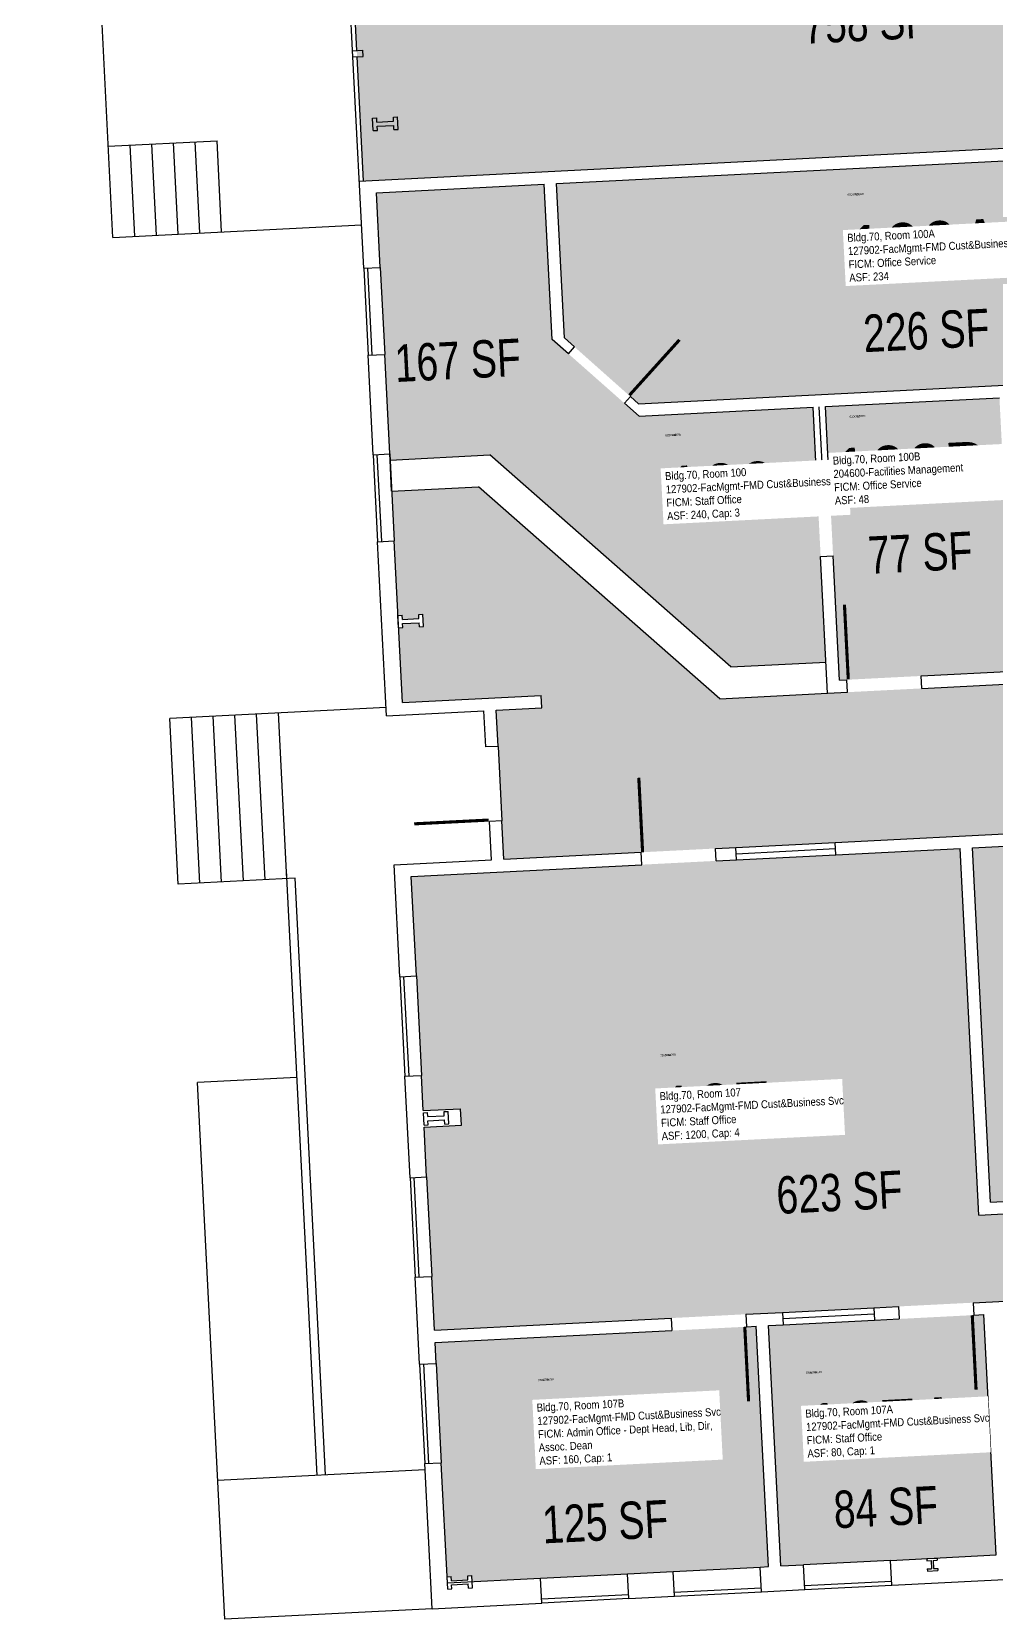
# Model space of a CAD drawing. Header units: inches. Extents: x 69217536 to 69218852, y 27687196 to 27690610.
# Drawn here: x 69217612 to 69218077, y 27687196 to 27687961 of the extents above; entities that cross this region are included whole.
import ezdxf
from ezdxf.enums import TextEntityAlignment as Align

# ---------------------------------------------------------------- set-up
doc = ezdxf.new("R2010")
doc.units = ezdxf.units.IN
doc.header["$LTSCALE"] = 50
doc.header["$MEASUREMENT"] = 0
for name, color, linetype in [('A-COLS', 5, 'CONTINUOUS'), ('A-DOOR', 2, 'CONTINUOUS'), ('A-FLOR', 3, 'CONTINUOUS'), ('A-GLAZ', 1, 'CONTINUOUS'), ('A-IDEN-RNUM', 7, 'CONTINUOUS'), ('A-IDEN-SNUM', 4, 'CONTINUOUS'), ('A-IDEN-VNUM', 4, 'CONTINUOUS'), ('A-SITE', 3, 'CONTINUOUS'), ('A-WALL', 5, 'CONTINUOUS'), ('AREA-TEXT', 3, 'CONTINUOUS'), ('Rooms-Category-Color', 7, 'CONTINUOUS'), ('Rooms-College-Color', 7, 'CONTINUOUS'), ('Rooms-Department-Color', 7, 'CONTINUOUS'), ('Rooms-Division-Color', 7, 'CONTINUOUS'), ('Rooms-Information', 7, 'CONTINUOUS')]:
    doc.layers.add(name, color=color, linetype=linetype)
doc.styles.add('CP_AREA', font='arial.ttf', dxfattribs={"height": 15})
doc.styles.add('CP_ROOMSNUMBER', font='arial.ttf', dxfattribs={"height": 1})
doc.styles.add('CP_ROOMVNUMBER', font='arial.ttf', dxfattribs={"width": 0.85, "height": 0.075})

msp = doc.modelspace()

# ---------------------------------------------------------------- hatches: boundary and pattern name
at = {"layer": 'Rooms-Category-Color', "linetype": 'ByBlock', "true_color": 0xadadad}
msp.add_hatch(color=253, dxfattribs=at).paths.add_polyline_path([(69218573.8, 27688194.09), (69218573.49, 27688200.08), (69218576.45, 27688200.23), (69218569.58, 27688334.98), (69218525.62, 27688332.73), (69218532.52, 27688197.99), (69218534.58, 27688198.09), (69218534.88, 27688192.1), (69218530.97, 27688191.9), (69218540.46, 27688006.1), (69218265.3, 27687992.07), (69218265.59, 27687986.41), (69218269.12, 27687917.17), (69218273.83, 27687917.41), (69218370.98, 27687922.36), (69218369.61, 27687949.33), (69218381.96, 27687949.96), (69218532.92, 27687957.7), (69218532.81, 27687959.69), (69218538.81, 27687960), (69218553.59, 27687670.38), (69218504.19, 27687667.82), (69218384.27, 27687661.73), (69218336.34, 27687659.26), (69218328.35, 27687658.85), (69218328.04, 27687664.84), (69218330.04, 27687664.95), (69218327.59, 27687712.91), (69218279.65, 27687710.46), (69218282.1, 27687662.53), (69218284.1, 27687662.63), (69218284.4, 27687656.64), (69218184.53, 27687651.54), (69218183.62, 27687669.51), (69218165.64, 27687668.6), (69218166.56, 27687650.62), (69218041.26, 27687644.22), (69218005.3, 27687642.39), (69217995.78, 27687641.9), (69217943.74, 27687639.24), (69217827.49, 27687741.45), (69217785.55, 27687739.31), (69217786.77, 27687715.34), (69217788.6, 27687679.39), (69217790.6, 27687679.49), (69217790.7, 27687677.5), (69217798.69, 27687677.9), (69217798.59, 27687679.9), (69217800.59, 27687680), (69217800.89, 27687674.01), (69217798.89, 27687673.91), (69217798.79, 27687675.91), (69217790.8, 27687675.5), (69217790.91, 27687673.5), (69217788.91, 27687673.4), (69217790.74, 27687637.45), (69217857.65, 27687640.86), (69217857.96, 27687634.87), (69217835.99, 27687633.74), (69217836.88, 27687616.28), (69217839.66, 27687561.84), (69217941.75, 27687567.04), (69217951.51, 27687567.54), (69217999.45, 27687569.99), (69218280.09, 27687584.32), (69218279.78, 27687590.31), (69218458.38, 27687599.43), (69218741.18, 27687613.87), (69218735.91, 27687717.01), (69218735.72, 27687720.73), (69218721.74, 27687720.01), (69218721.54, 27687724.01), (69218601.69, 27687717.89), (69218601.12, 27687729.16), (69218591.74, 27687912.95), (69218588.98, 27687966.9), (69218577.38, 27688194.27), (69218573.8, 27688194.09)])
at = {"layer": 'Rooms-Category-Color', "linetype": 'ByBlock', "true_color": 0xfa9ba3}
for points in [[(69218256.84, 27688039.73), (69218107.04, 27688032.09), (69218106.55, 27688041.67), (69218104.19, 27688088.02), (69218100.52, 27688159.92), (69218100.01, 27688169.91), (69218094.02, 27688169.6), (69217758.46, 27688152.49), (69217760.5, 27688112.41), (69217761.82, 27688086.58), (69217761.97, 27688083.58), (69217768.69, 27687951.75), (69217768.84, 27687948.76), (69217771.9, 27687888.84), (69218232.04, 27687912.3), (69218263.26, 27687913.89), (69218259.58, 27687986.13)], [(69218161.7, 27687902.7), (69217865.09, 27687887.57), (69217868.89, 27687813.13), (69217900.64, 27687784.91), (69217904.55, 27687781.43), (69218084.31, 27687790.61), (69218084.93, 27687778.62), (69218167.82, 27687782.86)], [(69217990.58, 27687743.76), (69217988.74, 27687779.72), (69217904.85, 27687775.44), (69217897.76, 27687781.7), (69217862.91, 27687812.47), (69217859.1, 27687887.25), (69217778.21, 27687883.12), (69217780.04, 27687847.17), (69217782.18, 27687805.23), (69217784.78, 27687754.29), (69217832.81, 27687756.74), (69217949.05, 27687654.53), (69217995.01, 27687656.88)], [(69218078.64, 27687784.31), (69217994.74, 27687780.03), (69217996.58, 27687744.08), (69218001.47, 27687648.2), (69218005, 27687648.38), (69218085.36, 27687652.48)], [(69218435.22, 27687409), (69218379.3, 27687406.15), (69218295.41, 27687401.86), (69218277.43, 27687400.95), (69218235.49, 27687398.81), (69218191.21, 27687396.55), (69218174.45, 27687395.7), (69218129.62, 27687393.41), (69218086.68, 27687391.22), (69218068.7, 27687390.3), (69218059.69, 27687567.07), (69217999.77, 27687564.02), (69217951.83, 27687561.57), (69217942.07, 27687561.08), (69217795.03, 27687553.58), (69217797.48, 27687505.64), (69217799.92, 27687457.7), (69217800.79, 27687440.73), (69217818.76, 27687441.64), (69217819.17, 27687433.65), (69217801.19, 27687432.74), (69217802.42, 27687408.77), (69217804.86, 27687360.83), (69217806.19, 27687334.86), (69217956.27, 27687342.52), (69217974.09, 27687343.43), (69218018.03, 27687345.67), (69218065.97, 27687348.11), (69218139.94, 27687351.88), (69218147.74, 27687352.28), (69218183.7, 27687354.11), (69218231.63, 27687356.56), (69218267.59, 27687358.39), (69218300.89, 27687360.09), (69218366.81, 27687363.45), (69218414.74, 27687365.9), (69218437.37, 27687367.05), (69218467.32, 27687368.59), (69218539.22, 27687372.26), (69218602.03, 27687375.46), (69218619.12, 27687376.34), (69218619, 27687378.7), (69218616.52, 27687427.37), (69218612.24, 27687511.16), (69218608.58, 27687583.07), (69218607.66, 27687601.04), (69218559.88, 27687598.6), (69218569.21, 27687415.84), (69218435.23, 27687409)], [(69218170.54, 27687572.71), (69218065.67, 27687567.37), (69218074.38, 27687396.59), (69218086.36, 27687397.2), (69218129.31, 27687399.39), (69218174.13, 27687401.68), (69218179.24, 27687401.94)], [(69217961.29, 27687336.75), (69217956.58, 27687336.51), (69217806.49, 27687328.85), (69217807, 27687318.87), (69217809.45, 27687270.93), (69217812.25, 27687216), (69217814.25, 27687216.1), (69217814.35, 27687214.1), (69217822.34, 27687214.51), (69217822.24, 27687216.51), (69217824.23, 27687216.61), (69217824.39, 27687213.61), (69217857.34, 27687215.29), (69217899.29, 27687217.43), (69217921.26, 27687218.55), (69217963.21, 27687220.69), (69217967.2, 27687220.9), (69217966.49, 27687234.88), (69217964.04, 27687282.82)], [(69218071.15, 27687342.35), (69218066.28, 27687342.11), (69218018.34, 27687339.66), (69217974.4, 27687337.42), (69217967.29, 27687337.06), (69217970.04, 27687283.13), (69217972.48, 27687235.19), (69217973.19, 27687221.21), (69217984.18, 27687221.77), (69218026.12, 27687223.91), (69218077.06, 27687226.5)]]:
    msp.add_hatch(color=241, dxfattribs=at).paths.add_polyline_path(points)
at = {"layer": 'Rooms-College-Color', "linetype": 'ByBlock', "true_color": 0xadadad}
msp.add_hatch(color=253, dxfattribs=at).paths.add_polyline_path([(69218573.8, 27688194.09), (69218573.49, 27688200.08), (69218576.45, 27688200.23), (69218569.58, 27688334.98), (69218525.62, 27688332.73), (69218532.52, 27688197.99), (69218534.58, 27688198.09), (69218534.88, 27688192.1), (69218530.97, 27688191.9), (69218540.46, 27688006.1), (69218265.3, 27687992.07), (69218265.59, 27687986.41), (69218269.12, 27687917.17), (69218273.83, 27687917.41), (69218370.98, 27687922.36), (69218369.61, 27687949.33), (69218381.96, 27687949.96), (69218532.92, 27687957.7), (69218532.81, 27687959.69), (69218538.81, 27687960), (69218553.59, 27687670.38), (69218504.19, 27687667.82), (69218384.27, 27687661.73), (69218336.34, 27687659.26), (69218328.35, 27687658.85), (69218328.04, 27687664.84), (69218330.04, 27687664.95), (69218327.59, 27687712.91), (69218279.65, 27687710.46), (69218282.1, 27687662.53), (69218284.1, 27687662.63), (69218284.4, 27687656.64), (69218184.53, 27687651.54), (69218183.62, 27687669.51), (69218165.64, 27687668.6), (69218166.56, 27687650.62), (69218041.26, 27687644.22), (69218005.3, 27687642.39), (69217995.78, 27687641.9), (69217943.74, 27687639.24), (69217827.49, 27687741.45), (69217785.55, 27687739.31), (69217786.77, 27687715.34), (69217788.6, 27687679.39), (69217790.6, 27687679.49), (69217790.7, 27687677.5), (69217798.69, 27687677.9), (69217798.59, 27687679.9), (69217800.59, 27687680), (69217800.89, 27687674.01), (69217798.89, 27687673.91), (69217798.79, 27687675.91), (69217790.8, 27687675.5), (69217790.91, 27687673.5), (69217788.91, 27687673.4), (69217790.74, 27687637.45), (69217857.65, 27687640.86), (69217857.96, 27687634.87), (69217835.99, 27687633.74), (69217836.88, 27687616.28), (69217839.66, 27687561.84), (69217941.75, 27687567.04), (69217951.51, 27687567.54), (69217999.45, 27687569.99), (69218280.09, 27687584.32), (69218279.78, 27687590.31), (69218458.38, 27687599.43), (69218741.18, 27687613.87), (69218735.91, 27687717.01), (69218735.72, 27687720.73), (69218721.74, 27687720.01), (69218721.54, 27687724.01), (69218601.69, 27687717.89), (69218601.12, 27687729.16), (69218591.74, 27687912.95), (69218588.98, 27687966.9), (69218577.38, 27688194.27), (69218573.8, 27688194.09)])
at = {"layer": 'Rooms-College-Color', "linetype": 'ByBlock', "true_color": 0x80bc67}
for points in [[(69218256.84, 27688039.73), (69218107.04, 27688032.09), (69218106.55, 27688041.67), (69218104.19, 27688088.02), (69218100.52, 27688159.92), (69218100.01, 27688169.91), (69218094.02, 27688169.6), (69217758.46, 27688152.49), (69217760.5, 27688112.41), (69217761.82, 27688086.58), (69217761.97, 27688083.58), (69217768.69, 27687951.75), (69217768.84, 27687948.76), (69217771.9, 27687888.84), (69218232.04, 27687912.3), (69218263.26, 27687913.89), (69218259.58, 27687986.13)], [(69218161.7, 27687902.7), (69217865.09, 27687887.57), (69217868.89, 27687813.13), (69217900.64, 27687784.91), (69217904.55, 27687781.43), (69218084.31, 27687790.61), (69218084.93, 27687778.62), (69218167.82, 27687782.86)], [(69217990.58, 27687743.76), (69217988.74, 27687779.72), (69217904.85, 27687775.44), (69217897.76, 27687781.7), (69217862.91, 27687812.47), (69217859.1, 27687887.25), (69217778.21, 27687883.12), (69217780.04, 27687847.17), (69217782.18, 27687805.23), (69217784.78, 27687754.29), (69217832.81, 27687756.74), (69217949.05, 27687654.53), (69217995.01, 27687656.88)], [(69218078.64, 27687784.31), (69217994.74, 27687780.03), (69217996.58, 27687744.08), (69218001.47, 27687648.2), (69218005, 27687648.38), (69218085.36, 27687652.48)], [(69218435.22, 27687409), (69218379.3, 27687406.15), (69218295.41, 27687401.86), (69218277.43, 27687400.95), (69218235.49, 27687398.81), (69218191.21, 27687396.55), (69218174.45, 27687395.7), (69218129.62, 27687393.41), (69218086.68, 27687391.22), (69218068.7, 27687390.3), (69218059.69, 27687567.07), (69217999.77, 27687564.02), (69217951.83, 27687561.57), (69217942.07, 27687561.08), (69217795.03, 27687553.58), (69217797.48, 27687505.64), (69217799.92, 27687457.7), (69217800.79, 27687440.73), (69217818.76, 27687441.64), (69217819.17, 27687433.65), (69217801.19, 27687432.74), (69217802.42, 27687408.77), (69217804.86, 27687360.83), (69217806.19, 27687334.86), (69217956.27, 27687342.52), (69217974.09, 27687343.43), (69218018.03, 27687345.67), (69218065.97, 27687348.11), (69218139.94, 27687351.88), (69218147.74, 27687352.28), (69218183.7, 27687354.11), (69218231.63, 27687356.56), (69218267.59, 27687358.39), (69218300.89, 27687360.09), (69218366.81, 27687363.45), (69218414.74, 27687365.9), (69218437.37, 27687367.05), (69218467.32, 27687368.59), (69218539.22, 27687372.26), (69218602.03, 27687375.46), (69218619.12, 27687376.34), (69218619, 27687378.7), (69218616.52, 27687427.37), (69218612.24, 27687511.16), (69218608.58, 27687583.07), (69218607.66, 27687601.04), (69218559.88, 27687598.6), (69218569.21, 27687415.84), (69218435.23, 27687409)], [(69218170.54, 27687572.71), (69218065.67, 27687567.37), (69218074.38, 27687396.59), (69218086.36, 27687397.2), (69218129.31, 27687399.39), (69218174.13, 27687401.68), (69218179.24, 27687401.94)], [(69217961.29, 27687336.75), (69217956.58, 27687336.51), (69217806.49, 27687328.85), (69217807, 27687318.87), (69217809.45, 27687270.93), (69217812.25, 27687216), (69217814.25, 27687216.1), (69217814.35, 27687214.1), (69217822.34, 27687214.51), (69217822.24, 27687216.51), (69217824.23, 27687216.61), (69217824.39, 27687213.61), (69217857.34, 27687215.29), (69217899.29, 27687217.43), (69217921.26, 27687218.55), (69217963.21, 27687220.69), (69217967.2, 27687220.9), (69217966.49, 27687234.88), (69217964.04, 27687282.82)], [(69218071.15, 27687342.35), (69218066.28, 27687342.11), (69218018.34, 27687339.66), (69217974.4, 27687337.42), (69217967.29, 27687337.06), (69217970.04, 27687283.13), (69217972.48, 27687235.19), (69217973.19, 27687221.21), (69217984.18, 27687221.77), (69218026.12, 27687223.91), (69218077.06, 27687226.5)]]:
    msp.add_hatch(color=83, dxfattribs=at).paths.add_polyline_path(points)
at = {"layer": 'Rooms-Department-Color', "linetype": 'ByBlock', "true_color": 0xacacac}
msp.add_hatch(color=253, dxfattribs=at).paths.add_polyline_path([(69218573.8, 27688194.09), (69218573.49, 27688200.08), (69218576.45, 27688200.23), (69218569.58, 27688334.98), (69218525.62, 27688332.73), (69218532.52, 27688197.99), (69218534.58, 27688198.09), (69218534.88, 27688192.1), (69218530.97, 27688191.9), (69218540.46, 27688006.1), (69218265.3, 27687992.07), (69218265.59, 27687986.41), (69218269.12, 27687917.17), (69218273.83, 27687917.41), (69218370.98, 27687922.36), (69218369.61, 27687949.33), (69218381.96, 27687949.96), (69218532.92, 27687957.7), (69218532.81, 27687959.69), (69218538.81, 27687960), (69218553.59, 27687670.38), (69218504.19, 27687667.82), (69218384.27, 27687661.73), (69218336.34, 27687659.26), (69218328.35, 27687658.85), (69218328.04, 27687664.84), (69218330.04, 27687664.95), (69218327.59, 27687712.91), (69218279.65, 27687710.46), (69218282.1, 27687662.53), (69218284.1, 27687662.63), (69218284.4, 27687656.64), (69218184.53, 27687651.54), (69218183.62, 27687669.51), (69218165.64, 27687668.6), (69218166.56, 27687650.62), (69218041.26, 27687644.22), (69218005.3, 27687642.39), (69217995.78, 27687641.9), (69217943.74, 27687639.24), (69217827.49, 27687741.45), (69217785.55, 27687739.31), (69217786.77, 27687715.34), (69217788.6, 27687679.39), (69217790.6, 27687679.49), (69217790.7, 27687677.5), (69217798.69, 27687677.9), (69217798.59, 27687679.9), (69217800.59, 27687680), (69217800.89, 27687674.01), (69217798.89, 27687673.91), (69217798.79, 27687675.91), (69217790.8, 27687675.5), (69217790.91, 27687673.5), (69217788.91, 27687673.4), (69217790.74, 27687637.45), (69217857.65, 27687640.86), (69217857.96, 27687634.87), (69217835.99, 27687633.74), (69217836.88, 27687616.28), (69217839.66, 27687561.84), (69217941.75, 27687567.04), (69217951.51, 27687567.54), (69217999.45, 27687569.99), (69218280.09, 27687584.32), (69218279.78, 27687590.31), (69218458.38, 27687599.43), (69218741.18, 27687613.87), (69218735.91, 27687717.01), (69218735.72, 27687720.73), (69218721.74, 27687720.01), (69218721.54, 27687724.01), (69218601.69, 27687717.89), (69218601.12, 27687729.16), (69218591.74, 27687912.95), (69218588.98, 27687966.9), (69218577.38, 27688194.27), (69218573.8, 27688194.09)])
at = {"layer": 'Rooms-Department-Color', "linetype": 'ByBlock', "true_color": 0x80bc67}
for points in [[(69218256.84, 27688039.73), (69218107.04, 27688032.09), (69218106.55, 27688041.67), (69218104.19, 27688088.02), (69218100.52, 27688159.92), (69218100.01, 27688169.91), (69218094.02, 27688169.6), (69217758.46, 27688152.49), (69217760.5, 27688112.41), (69217761.82, 27688086.58), (69217761.97, 27688083.58), (69217768.69, 27687951.75), (69217768.84, 27687948.76), (69217771.9, 27687888.84), (69218232.04, 27687912.3), (69218263.26, 27687913.89), (69218259.58, 27687986.13)], [(69218161.7, 27687902.7), (69217865.09, 27687887.57), (69217868.89, 27687813.13), (69217900.64, 27687784.91), (69217904.55, 27687781.43), (69218084.31, 27687790.61), (69218084.93, 27687778.62), (69218167.82, 27687782.86)], [(69217990.58, 27687743.76), (69217988.74, 27687779.72), (69217904.85, 27687775.44), (69217897.76, 27687781.7), (69217862.91, 27687812.47), (69217859.1, 27687887.25), (69217778.21, 27687883.12), (69217780.04, 27687847.17), (69217782.18, 27687805.23), (69217784.78, 27687754.29), (69217832.81, 27687756.74), (69217949.05, 27687654.53), (69217995.01, 27687656.88)], [(69218078.64, 27687784.31), (69217994.74, 27687780.03), (69217996.58, 27687744.08), (69218001.47, 27687648.2), (69218005, 27687648.38), (69218085.36, 27687652.48)], [(69218435.22, 27687409), (69218379.3, 27687406.15), (69218295.41, 27687401.86), (69218277.43, 27687400.95), (69218235.49, 27687398.81), (69218191.21, 27687396.55), (69218174.45, 27687395.7), (69218129.62, 27687393.41), (69218086.68, 27687391.22), (69218068.7, 27687390.3), (69218059.69, 27687567.07), (69217999.77, 27687564.02), (69217951.83, 27687561.57), (69217942.07, 27687561.08), (69217795.03, 27687553.58), (69217797.48, 27687505.64), (69217799.92, 27687457.7), (69217800.79, 27687440.73), (69217818.76, 27687441.64), (69217819.17, 27687433.65), (69217801.19, 27687432.74), (69217802.42, 27687408.77), (69217804.86, 27687360.83), (69217806.19, 27687334.86), (69217956.27, 27687342.52), (69217974.09, 27687343.43), (69218018.03, 27687345.67), (69218065.97, 27687348.11), (69218139.94, 27687351.88), (69218147.74, 27687352.28), (69218183.7, 27687354.11), (69218231.63, 27687356.56), (69218267.59, 27687358.39), (69218300.89, 27687360.09), (69218366.81, 27687363.45), (69218414.74, 27687365.9), (69218437.37, 27687367.05), (69218467.32, 27687368.59), (69218539.22, 27687372.26), (69218602.03, 27687375.46), (69218619.12, 27687376.34), (69218619, 27687378.7), (69218616.52, 27687427.37), (69218612.24, 27687511.16), (69218608.58, 27687583.07), (69218607.66, 27687601.04), (69218559.88, 27687598.6), (69218569.21, 27687415.84), (69218435.23, 27687409)], [(69218170.54, 27687572.71), (69218065.67, 27687567.37), (69218074.38, 27687396.59), (69218086.36, 27687397.2), (69218129.31, 27687399.39), (69218174.13, 27687401.68), (69218179.24, 27687401.94)], [(69217961.29, 27687336.75), (69217956.58, 27687336.51), (69217806.49, 27687328.85), (69217807, 27687318.87), (69217809.45, 27687270.93), (69217812.25, 27687216), (69217814.25, 27687216.1), (69217814.35, 27687214.1), (69217822.34, 27687214.51), (69217822.24, 27687216.51), (69217824.23, 27687216.61), (69217824.39, 27687213.61), (69217857.34, 27687215.29), (69217899.29, 27687217.43), (69217921.26, 27687218.55), (69217963.21, 27687220.69), (69217967.2, 27687220.9), (69217966.49, 27687234.88), (69217964.04, 27687282.82)], [(69218071.15, 27687342.35), (69218066.28, 27687342.11), (69218018.34, 27687339.66), (69217974.4, 27687337.42), (69217967.29, 27687337.06), (69217970.04, 27687283.13), (69217972.48, 27687235.19), (69217973.19, 27687221.21), (69217984.18, 27687221.77), (69218026.12, 27687223.91), (69218077.06, 27687226.5)]]:
    msp.add_hatch(color=83, dxfattribs=at).paths.add_polyline_path(points)
at = {"layer": 'Rooms-Division-Color', "linetype": 'ByBlock', "true_color": 0xadadad}
msp.add_hatch(color=253, dxfattribs=at).paths.add_polyline_path([(69218573.8, 27688194.09), (69218573.49, 27688200.08), (69218576.45, 27688200.23), (69218569.58, 27688334.98), (69218525.62, 27688332.73), (69218532.52, 27688197.99), (69218534.58, 27688198.09), (69218534.88, 27688192.1), (69218530.97, 27688191.9), (69218540.46, 27688006.1), (69218265.3, 27687992.07), (69218265.59, 27687986.41), (69218269.12, 27687917.17), (69218273.83, 27687917.41), (69218370.98, 27687922.36), (69218369.61, 27687949.33), (69218381.96, 27687949.96), (69218532.92, 27687957.7), (69218532.81, 27687959.69), (69218538.81, 27687960), (69218553.59, 27687670.38), (69218504.19, 27687667.82), (69218384.27, 27687661.73), (69218336.34, 27687659.26), (69218328.35, 27687658.85), (69218328.04, 27687664.84), (69218330.04, 27687664.95), (69218327.59, 27687712.91), (69218279.65, 27687710.46), (69218282.1, 27687662.53), (69218284.1, 27687662.63), (69218284.4, 27687656.64), (69218184.53, 27687651.54), (69218183.62, 27687669.51), (69218165.64, 27687668.6), (69218166.56, 27687650.62), (69218041.26, 27687644.22), (69218005.3, 27687642.39), (69217995.78, 27687641.9), (69217943.74, 27687639.24), (69217827.49, 27687741.45), (69217785.55, 27687739.31), (69217786.77, 27687715.34), (69217788.6, 27687679.39), (69217790.6, 27687679.49), (69217790.7, 27687677.5), (69217798.69, 27687677.9), (69217798.59, 27687679.9), (69217800.59, 27687680), (69217800.89, 27687674.01), (69217798.89, 27687673.91), (69217798.79, 27687675.91), (69217790.8, 27687675.5), (69217790.91, 27687673.5), (69217788.91, 27687673.4), (69217790.74, 27687637.45), (69217857.65, 27687640.86), (69217857.96, 27687634.87), (69217835.99, 27687633.74), (69217836.88, 27687616.28), (69217839.66, 27687561.84), (69217941.75, 27687567.04), (69217951.51, 27687567.54), (69217999.45, 27687569.99), (69218280.09, 27687584.32), (69218279.78, 27687590.31), (69218458.38, 27687599.43), (69218741.18, 27687613.87), (69218735.91, 27687717.01), (69218735.72, 27687720.73), (69218721.74, 27687720.01), (69218721.54, 27687724.01), (69218601.69, 27687717.89), (69218601.12, 27687729.16), (69218591.74, 27687912.95), (69218588.98, 27687966.9), (69218577.38, 27688194.27), (69218573.8, 27688194.09)])
at = {"layer": 'Rooms-Division-Color', "linetype": 'ByBlock', "true_color": 0x80bc67}
for points in [[(69218256.84, 27688039.73), (69218107.04, 27688032.09), (69218106.55, 27688041.67), (69218104.19, 27688088.02), (69218100.52, 27688159.92), (69218100.01, 27688169.91), (69218094.02, 27688169.6), (69217758.46, 27688152.49), (69217760.5, 27688112.41), (69217761.82, 27688086.58), (69217761.97, 27688083.58), (69217768.69, 27687951.75), (69217768.84, 27687948.76), (69217771.9, 27687888.84), (69218232.04, 27687912.3), (69218263.26, 27687913.89), (69218259.58, 27687986.13)], [(69218161.7, 27687902.7), (69217865.09, 27687887.57), (69217868.89, 27687813.13), (69217900.64, 27687784.91), (69217904.55, 27687781.43), (69218084.31, 27687790.61), (69218084.93, 27687778.62), (69218167.82, 27687782.86)], [(69217990.58, 27687743.76), (69217988.74, 27687779.72), (69217904.85, 27687775.44), (69217897.76, 27687781.7), (69217862.91, 27687812.47), (69217859.1, 27687887.25), (69217778.21, 27687883.12), (69217780.04, 27687847.17), (69217782.18, 27687805.23), (69217784.78, 27687754.29), (69217832.81, 27687756.74), (69217949.05, 27687654.53), (69217995.01, 27687656.88)], [(69218078.64, 27687784.31), (69217994.74, 27687780.03), (69217996.58, 27687744.08), (69218001.47, 27687648.2), (69218005, 27687648.38), (69218085.36, 27687652.48)], [(69218435.22, 27687409), (69218379.3, 27687406.15), (69218295.41, 27687401.86), (69218277.43, 27687400.95), (69218235.49, 27687398.81), (69218191.21, 27687396.55), (69218174.45, 27687395.7), (69218129.62, 27687393.41), (69218086.68, 27687391.22), (69218068.7, 27687390.3), (69218059.69, 27687567.07), (69217999.77, 27687564.02), (69217951.83, 27687561.57), (69217942.07, 27687561.08), (69217795.03, 27687553.58), (69217797.48, 27687505.64), (69217799.92, 27687457.7), (69217800.79, 27687440.73), (69217818.76, 27687441.64), (69217819.17, 27687433.65), (69217801.19, 27687432.74), (69217802.42, 27687408.77), (69217804.86, 27687360.83), (69217806.19, 27687334.86), (69217956.27, 27687342.52), (69217974.09, 27687343.43), (69218018.03, 27687345.67), (69218065.97, 27687348.11), (69218139.94, 27687351.88), (69218147.74, 27687352.28), (69218183.7, 27687354.11), (69218231.63, 27687356.56), (69218267.59, 27687358.39), (69218300.89, 27687360.09), (69218366.81, 27687363.45), (69218414.74, 27687365.9), (69218437.37, 27687367.05), (69218467.32, 27687368.59), (69218539.22, 27687372.26), (69218602.03, 27687375.46), (69218619.12, 27687376.34), (69218619, 27687378.7), (69218616.52, 27687427.37), (69218612.24, 27687511.16), (69218608.58, 27687583.07), (69218607.66, 27687601.04), (69218559.88, 27687598.6), (69218569.21, 27687415.84), (69218435.23, 27687409)], [(69218170.54, 27687572.71), (69218065.67, 27687567.37), (69218074.38, 27687396.59), (69218086.36, 27687397.2), (69218129.31, 27687399.39), (69218174.13, 27687401.68), (69218179.24, 27687401.94)], [(69217961.29, 27687336.75), (69217956.58, 27687336.51), (69217806.49, 27687328.85), (69217807, 27687318.87), (69217809.45, 27687270.93), (69217812.25, 27687216), (69217814.25, 27687216.1), (69217814.35, 27687214.1), (69217822.34, 27687214.51), (69217822.24, 27687216.51), (69217824.23, 27687216.61), (69217824.39, 27687213.61), (69217857.34, 27687215.29), (69217899.29, 27687217.43), (69217921.26, 27687218.55), (69217963.21, 27687220.69), (69217967.2, 27687220.9), (69217966.49, 27687234.88), (69217964.04, 27687282.82)], [(69218071.15, 27687342.35), (69218066.28, 27687342.11), (69218018.34, 27687339.66), (69217974.4, 27687337.42), (69217967.29, 27687337.06), (69217970.04, 27687283.13), (69217972.48, 27687235.19), (69217973.19, 27687221.21), (69217984.18, 27687221.77), (69218026.12, 27687223.91), (69218077.06, 27687226.5)]]:
    msp.add_hatch(color=83, dxfattribs=at).paths.add_polyline_path(points)

# ---------------------------------------------------------------- linework, layer by layer
at = {"layer": 'A-COLS'}
for p, q in [((69217776.36, 27687919.07), (69217778.36, 27687919.18)), ((69217776.67, 27687913.08), (69217776.36, 27687919.07)), ((69217778.46, 27687917.18), (69217778.36, 27687919.18)), ((69217786.35, 27687919.58), (69217788.35, 27687919.69)), ((69217786.45, 27687917.59), (69217786.35, 27687919.58)), ((69217788.65, 27687913.69), (69217788.35, 27687919.69)), ((69217776.67, 27687913.08), (69217778.67, 27687913.18)), ((69217778.46, 27687917.18), (69217786.45, 27687917.59)), ((69217778.57, 27687915.18), (69217786.55, 27687915.59)), ((69217778.67, 27687913.18), (69217778.57, 27687915.18)), ((69217786.66, 27687913.59), (69217786.55, 27687915.59)), ((69217786.66, 27687913.59), (69217788.65, 27687913.69)), ((69217788.6, 27687679.39), (69217790.6, 27687679.49)), ((69217788.91, 27687673.39), (69217788.6, 27687679.39)), ((69217788.91, 27687673.39), (69217790.9, 27687673.5)), ((69217790.7, 27687677.49), (69217790.6, 27687679.49)), ((69217790.7, 27687677.49), (69217798.69, 27687677.9)), ((69217790.8, 27687675.49), (69217798.79, 27687675.9)), ((69217790.9, 27687673.5), (69217790.8, 27687675.49)), ((69217798.59, 27687679.9), (69217800.58, 27687680)), ((69217798.69, 27687677.9), (69217798.59, 27687679.9)), ((69217798.89, 27687673.9), (69217798.79, 27687675.9)), ((69217798.89, 27687673.9), (69217800.89, 27687674.01)), ((69217800.89, 27687674.01), (69217800.58, 27687680)), ((69217800.84, 27687439.7), (69217802.83, 27687439.8)), ((69217801.14, 27687433.71), (69217800.84, 27687439.7)), ((69217802.94, 27687437.8), (69217802.83, 27687439.8)), ((69217802.94, 27687437.8), (69217810.93, 27687438.21)), ((69217803.04, 27687435.81), (69217811.03, 27687436.21)), ((69217803.14, 27687433.81), (69217803.04, 27687435.81)), ((69217810.82, 27687440.21), (69217812.82, 27687440.31)), ((69217810.93, 27687438.21), (69217810.82, 27687440.21)), ((69217811.13, 27687434.22), (69217811.03, 27687436.21)), ((69217813.13, 27687434.32), (69217812.82, 27687440.31)), ((69217801.14, 27687433.71), (69217803.14, 27687433.81)), ((69217811.13, 27687434.22), (69217813.13, 27687434.32)), ((69218043.61, 27687224.74), (69218048.6, 27687225)), ((69218043.61, 27687224.74), (69218043.66, 27687223.74)), ((69218043.66, 27687223.74), (69218045.65, 27687223.85)), ((69218045.65, 27687223.85), (69218045.86, 27687219.85)), ((69218046.65, 27687223.9), (69218048.65, 27687224)), ((69218046.65, 27687223.9), (69218046.86, 27687219.9)), ((69218048.6, 27687225), (69218048.65, 27687224)), ((69217812.26, 27687215.99), (69217814.25, 27687216.09)), ((69217812.56, 27687210), (69217812.26, 27687215.99)), ((69217814.36, 27687214.09), (69217814.25, 27687216.09)), ((69217814.36, 27687214.09), (69217822.35, 27687214.5)), ((69217822.24, 27687216.5), (69217824.24, 27687216.6)), ((69217822.35, 27687214.5), (69217822.24, 27687216.5)), ((69217824.55, 27687210.61), (69217824.24, 27687216.6)), ((69218043.86, 27687219.75), (69218045.86, 27687219.85)), ((69218043.86, 27687219.75), (69218043.91, 27687218.75)), ((69218043.91, 27687218.75), (69218048.91, 27687219.01)), ((69218046.86, 27687219.9), (69218048.85, 27687220)), ((69218048.85, 27687220), (69218048.91, 27687219.01)), ((69217812.56, 27687210), (69217814.56, 27687210.1)), ((69217814.46, 27687212.1), (69217822.45, 27687212.51)), ((69217814.56, 27687210.1), (69217814.46, 27687212.1)), ((69217822.55, 27687210.51), (69217822.45, 27687212.51)), ((69217822.55, 27687210.51), (69217824.55, 27687210.61))]:
    msp.add_line(p, q, dxfattribs=at)
at = {"layer": 'A-DOOR'}
msp.add_line((69217993.58, 27687743.92), (69217991.74, 27687779.87), dxfattribs=at)
for points in [[(69217900.21, 27687785.53, 1.5, 1.5, 0), (69217924.34, 27687812.25, 0, 0, 0), (69217923.78, 27687812.76, 0, 0, 0.414214), (69217873.04, 27687808.04, 0, 0, 0.414214)], [(69218005.74, 27687648.6, 1.5, 1.5, 0), (69218003.9, 27687684.55, 0, 0, 0), (69218004.65, 27687684.59, 0, 0, -0.414214), (69218041.02, 27687648.9, 0, 0, -0.414214)], [(69217832.35, 27687580.75, 1.5, 1.5, 0), (69217796.4, 27687578.92, 0, 0, 0), (69217796.36, 27687579.66, 0, 0, -0.414214), (69217832.05, 27687616.03, 0, 0, -0.414214)], [(69217906.56, 27687565.17, 1.5, 1.5, 0), (69217904.72, 27687601.13, 0, 0, 0), (69217905.47, 27687601.17, 0, 0, -0.414214), (69217941.84, 27687565.47, 0, 0, -0.414214)], [(69217955.83, 27687336.48, 1.5, 1.5, 0), (69217957.67, 27687300.53, 0, 0, 0), (69217956.92, 27687300.49, 0, 0, -0.414214), (69217920.55, 27687336.18, 0, 0, -0.414214)], [(69218065.53, 27687342.08, 1.5, 1.5, 0), (69218067.37, 27687306.13, 0, 0, 0), (69218066.62, 27687306.09, 0, 0, -0.414214), (69218030.25, 27687341.78, 0, 0, -0.414214)]]:
    msp.add_lwpolyline(points, format="xyseb", dxfattribs=at)
at = {"layer": 'A-FLOR'}
for p, q in [((69217784.78, 27687754.29), (69217832.81, 27687756.74)), ((69217785.54, 27687739.31), (69217784.78, 27687754.29)), ((69217949.07, 27687654.54), (69217832.81, 27687756.74)), ((69217785.54, 27687739.31), (69217827.49, 27687741.45)), ((69217943.74, 27687639.24), (69217827.49, 27687741.45)), ((69217949.07, 27687654.54), (69217995.02, 27687656.88)), ((69217943.74, 27687639.24), (69217995.78, 27687641.9)), ((69217836.88, 27687616.28), (69217838.72, 27687580.32))]:
    msp.add_line(p, q, dxfattribs=at)
at = {"layer": 'A-GLAZ'}
for p, q in [((69217772.05, 27687846.76), (69217774.19, 27687804.82)), ((69217776.18, 27687804.92), (69217774.04, 27687846.86)), ((69217780.03, 27687847.17), (69217782.18, 27687805.22)), ((69217784.62, 27687757.29), (69217786.76, 27687715.34)), ((69217776.63, 27687756.88), (69217778.78, 27687714.93)), ((69217780.77, 27687715.03), (69217778.63, 27687756.98)), ((69217951.51, 27687567.55), (69217999.45, 27687569.99)), ((69217951.67, 27687564.55), (69217999.6, 27687567)), ((69217951.82, 27687561.56), (69217999.76, 27687564)), ((69217789.48, 27687505.21), (69217791.93, 27687457.27)), ((69217793.93, 27687457.37), (69217791.48, 27687505.31)), ((69217797.47, 27687505.61), (69217799.92, 27687457.68)), ((69217794.43, 27687408.33), (69217796.87, 27687360.39)), ((69217798.87, 27687360.5), (69217796.42, 27687408.43)), ((69217802.42, 27687408.74), (69217804.86, 27687360.8)), ((69217974.09, 27687343.41), (69218018.04, 27687345.65)), ((69217974.25, 27687340.41), (69218018.19, 27687342.65)), ((69217974.4, 27687337.41), (69218018.34, 27687339.66)), ((69217799.02, 27687318.45), (69217801.46, 27687270.51)), ((69217803.46, 27687270.61), (69217801.01, 27687318.55)), ((69217807.01, 27687318.86), (69217809.45, 27687270.92)), ((69218026.13, 27687223.9), (69217984.19, 27687221.76)), ((69217857.35, 27687215.29), (69217899.3, 27687217.43)), ((69217921.27, 27687218.55), (69217963.21, 27687220.69)), ((69217984.7, 27687211.78), (69218026.64, 27687213.92)), ((69217857.86, 27687205.3), (69217899.81, 27687207.44)), ((69217921.78, 27687208.56), (69217963.72, 27687210.71)), ((69217921.88, 27687206.57), (69217963.82, 27687208.71)), ((69217984.8, 27687209.78), (69218026.74, 27687211.92)), ((69217899.91, 27687205.45), (69217857.96, 27687203.3))]:
    msp.add_line(p, q, dxfattribs=at)
at = {"layer": 'A-SITE'}
for p, q in [((69217651.13, 27687861.62), (69217611.98, 27688628.62)), ((69217648.89, 27687905.56), (69217701.32, 27687908.23)), ((69217661.62, 27687862.15), (69217659.37, 27687906.09)), ((69217672.1, 27687862.69), (69217669.86, 27687906.63)), ((69217682.59, 27687863.22), (69217680.35, 27687907.16)), ((69217693.08, 27687863.76), (69217690.83, 27687907.7)), ((69217703.56, 27687864.29), (69217701.32, 27687908.23)), ((69217651.13, 27687861.62), (69217770.97, 27687867.73)), ((69217782.85, 27687635.04), (69217678.49, 27687629.71)), ((69217682.57, 27687549.81), (69217678.49, 27687629.71)), ((69217693.05, 27687550.35), (69217688.98, 27687630.24)), ((69217703.54, 27687550.88), (69217699.46, 27687630.78)), ((69217714.03, 27687551.42), (69217709.95, 27687631.31)), ((69217724.51, 27687551.95), (69217720.44, 27687631.85)), ((69217735, 27687552.49), (69217730.92, 27687632.39)), ((69217738.99, 27687552.69), (69217682.57, 27687549.81)), ((69217749.68, 27687264.86), (69217734.8, 27687556.48)), ((69217753.68, 27687265.07), (69217738.99, 27687552.69)), ((69217739.89, 27687456.61), (69217691.96, 27687454.17)), ((69217705.16, 27687195.5), (69217691.96, 27687454.17)), ((69217801.62, 27687267.51), (69217701.75, 27687262.42)), ((69217805.03, 27687200.6), (69217705.16, 27687195.5))]:
    msp.add_line(p, q, dxfattribs=at)
at = {"layer": 'A-WALL'}
for p, q in [((69217766.84, 27687948.63), (69217759.96, 27688083.45)), ((69217768.69, 27687951.73), (69217761.96, 27688083.55)), ((69217766.69, 27687951.62), (69217771.69, 27687951.88)), ((69217766.84, 27687948.63), (69217771.84, 27687948.88)), ((69217772.05, 27687846.76), (69217766.84, 27687948.63)), ((69217771.9, 27687888.81), (69217768.84, 27687948.73)), ((69217771.9, 27687888.81), (69217768.84, 27687948.73)), ((69217771.84, 27687948.88), (69217771.69, 27687951.88)), ((69217769.9, 27687888.71), (69218196.08, 27687910.46)), ((69217865.09, 27687887.56), (69218161.7, 27687902.7)), ((69217778.2, 27687883.12), (69217859.09, 27687887.25)), ((69217862.91, 27687812.47), (69217859.09, 27687887.25)), ((69217868.89, 27687813.13), (69217865.09, 27687887.56)), ((69217780.03, 27687847.17), (69217778.2, 27687883.12)), ((69217772.05, 27687846.76), (69217780.03, 27687847.17)), ((69217870.77, 27687805.53), (69217862.91, 27687812.47)), ((69217873.74, 27687808.82), (69217868.89, 27687813.13)), ((69217774.19, 27687804.82), (69217782.18, 27687805.22)), ((69217776.63, 27687756.88), (69217774.19, 27687804.82)), ((69217784.78, 27687754.29), (69217782.18, 27687805.22)), ((69217870.77, 27687805.53), (69217873.74, 27687808.82)), ((69217904.55, 27687781.43), (69218084.31, 27687790.61)), ((69217897.76, 27687781.7), (69217900.65, 27687784.9)), ((69217904.85, 27687775.44), (69217897.76, 27687781.7)), ((69217904.55, 27687781.43), (69217900.65, 27687784.9)), ((69217994.74, 27687780.03), (69218078.63, 27687784.31)), ((69217996.57, 27687744.07), (69217994.74, 27687780.03)), ((69217904.85, 27687775.44), (69217988.74, 27687779.72)), ((69217990.58, 27687743.77), (69217988.74, 27687779.72)), ((69217776.63, 27687756.88), (69217784.62, 27687757.29)), ((69217990.58, 27687743.77), (69217996.57, 27687744.07)), ((69217778.78, 27687714.93), (69217786.76, 27687715.34)), ((69217783.06, 27687631.04), (69217778.78, 27687714.93)), ((69217790.74, 27687637.44), (69217786.76, 27687715.34)), ((69217992.42, 27687707.82), (69217998.41, 27687708.12)), ((69217995.78, 27687641.9), (69217992.42, 27687707.82)), ((69218001.47, 27687648.2), (69217998.41, 27687708.12)), ((69218040.95, 27687650.21), (69218085.36, 27687652.48)), ((69218041.26, 27687644.22), (69218040.95, 27687650.21)), ((69217995.78, 27687641.9), (69218005.3, 27687642.39)), ((69218001.47, 27687648.2), (69218005, 27687648.38)), ((69218005.3, 27687642.39), (69218005, 27687648.38)), ((69218041.26, 27687644.22), (69218099.14, 27687647.18)), ((69217790.74, 27687637.44), (69217857.65, 27687640.86)), ((69217835.99, 27687633.74), (69217857.96, 27687634.87)), ((69217857.96, 27687634.87), (69217857.65, 27687640.86)), ((69217783.06, 27687631.04), (69217830, 27687633.44)), ((69217830.89, 27687615.97), (69217830, 27687633.44)), ((69217836.88, 27687616.28), (69217835.99, 27687633.74)), ((69217836.88, 27687616.28), (69217830.89, 27687615.97)), ((69217999.45, 27687569.99), (69218280.09, 27687584.32)), ((69217838.72, 27687580.32), (69217832.72, 27687580.02)), ((69217833.67, 27687561.53), (69217832.72, 27687580.02)), ((69217839.66, 27687561.84), (69217838.72, 27687580.32)), ((69217941.76, 27687567.05), (69217951.51, 27687567.55)), ((69217942.06, 27687561.06), (69217941.76, 27687567.05)), ((69217951.82, 27687561.56), (69217951.51, 27687567.55)), ((69217999.76, 27687564), (69217999.45, 27687569.99)), ((69217999.76, 27687564), (69218059.68, 27687567.06)), ((69218068.7, 27687390.29), (69218059.68, 27687567.06)), ((69218065.67, 27687567.37), (69218170.54, 27687572.72)), ((69218074.39, 27687396.59), (69218065.67, 27687567.37)), ((69217786.73, 27687559.14), (69217833.67, 27687561.53)), ((69217789.48, 27687505.21), (69217786.73, 27687559.14)), ((69217795.02, 27687553.55), (69217906.11, 27687559.22)), ((69217839.66, 27687561.84), (69217905.8, 27687565.21)), ((69217906.11, 27687559.22), (69217905.8, 27687565.21)), ((69217942.06, 27687561.06), (69217951.82, 27687561.56)), ((69217797.47, 27687505.61), (69217795.02, 27687553.55)), ((69217789.48, 27687505.21), (69217797.47, 27687505.61)), ((69217791.93, 27687457.27), (69217799.92, 27687457.68)), ((69217794.43, 27687408.33), (69217791.93, 27687457.27)), ((69217800.79, 27687440.7), (69217799.92, 27687457.68)), ((69217800.79, 27687440.7), (69217818.76, 27687441.62)), ((69217819.17, 27687433.63), (69217818.76, 27687441.62)), ((69217801.19, 27687432.71), (69217819.17, 27687433.63)), ((69217802.42, 27687408.74), (69217801.19, 27687432.71)), ((69217794.43, 27687408.33), (69217802.42, 27687408.74)), ((69218068.7, 27687390.29), (69218086.68, 27687391.21)), ((69218074.39, 27687396.59), (69218086.37, 27687397.2)), ((69217796.87, 27687360.39), (69217804.86, 27687360.8)), ((69217799.02, 27687318.45), (69217796.87, 27687360.39)), ((69217806.19, 27687334.84), (69217804.86, 27687360.8)), ((69218018.04, 27687345.65), (69218030.02, 27687346.26)), ((69218018.04, 27687345.65), (69218018.34, 27687339.66)), ((69218030.02, 27687346.26), (69218030.33, 27687340.27)), ((69218065.98, 27687348.1), (69218103.99, 27687350.04)), ((69218065.98, 27687348.1), (69218066.28, 27687342.11)), ((69217806.19, 27687334.84), (69217920.32, 27687340.66)), ((69217920.32, 27687340.66), (69217920.63, 27687334.67)), ((69217956.28, 27687342.5), (69217974.09, 27687343.41)), ((69217956.28, 27687342.5), (69217956.58, 27687336.51)), ((69217956.58, 27687336.51), (69217961.29, 27687336.75)), ((69217967.21, 27687220.9), (69217961.29, 27687336.75)), ((69217967.29, 27687337.05), (69217974.4, 27687337.41)), ((69217973.2, 27687221.2), (69217967.29, 27687337.05)), ((69217974.09, 27687343.41), (69217974.4, 27687337.41)), ((69218018.34, 27687339.66), (69218030.33, 27687340.27)), ((69218066.28, 27687342.11), (69218071.15, 27687342.35)), ((69218077.06, 27687226.5), (69218071.15, 27687342.35)), ((69217806.5, 27687328.84), (69217920.63, 27687334.67)), ((69217807.01, 27687318.86), (69217806.5, 27687328.84)), ((69217799.02, 27687318.45), (69217807.01, 27687318.86)), ((69217801.46, 27687270.51), (69217809.45, 27687270.92)), ((69217805.03, 27687200.6), (69217801.46, 27687270.51)), ((69217812.41, 27687212.99), (69217809.45, 27687270.92)), ((69217973.2, 27687221.2), (69217984.19, 27687221.76)), ((69217984.8, 27687209.78), (69217984.19, 27687221.76)), ((69218026.13, 27687223.9), (69218077.06, 27687226.5)), ((69218026.74, 27687211.92), (69218026.13, 27687223.9)), ((69217812.41, 27687212.99), (69217857.35, 27687215.29)), ((69217857.96, 27687203.3), (69217857.35, 27687215.29)), ((69217899.3, 27687217.43), (69217921.27, 27687218.55)), ((69217899.91, 27687205.45), (69217899.3, 27687217.43)), ((69217921.88, 27687206.57), (69217921.27, 27687218.55)), ((69217963.21, 27687220.69), (69217967.21, 27687220.9)), ((69217963.82, 27687208.71), (69217963.21, 27687220.69)), ((69218026.74, 27687211.92), (69218096.65, 27687215.49)), ((69217899.91, 27687205.45), (69217921.88, 27687206.57)), ((69217963.82, 27687208.71), (69217984.8, 27687209.78)), ((69217805.03, 27687200.6), (69217857.96, 27687203.3))]:
    msp.add_line(p, q, dxfattribs=at)

# ---------------------------------------------------------------- texts
at = {"layer": 'A-IDEN-RNUM', "style": 'CP_ROOMSNUMBER', "width": 0.85}
for s, p in [('0100-A0', (69218005.43, 27687881.65)), ('0100-B0', (69218006.42, 27687774.68)), ('0100-00', (69217917.61, 27687765.69)), ('0107-00', (69217915, 27687466.78)), ('0107-A0', (69217985.29, 27687313.78)), ('0107-B0', (69217856.03, 27687310.25))]:
    msp.add_text(s, height=1, rotation=2.91909, dxfattribs=at).set_placement(p)
at = {"layer": 'A-IDEN-SNUM', "style": 'CP_ROOMSNUMBER', "width": 0.85}
for s, p in [('07000100A0', (69218005.43, 27687881.65)), ('07000100B0', (69218006.42, 27687774.68)), ('0700010000', (69217917.61, 27687765.69)), ('0700010700', (69217915, 27687466.78)), ('07000107A0', (69217985.29, 27687313.78)), ('07000107B0', (69217856.03, 27687310.25))]:
    msp.add_text(s, height=1, rotation=2.91909, dxfattribs=at).set_placement(p)
at = {"layer": 'A-IDEN-VNUM', "style": 'CP_ROOMVNUMBER', "width": 0.85}
for s, p in [('100A', (69218006.34, 27687840.14)), ('100B', (69217999.36, 27687732.75)), ('100', (69217918.53, 27687724.17)), ('107', (69217915.91, 27687425.26)), ('107B', (69217856.95, 27687268.73)), ('107A', (69217986.2, 27687272.26))]:
    msp.add_text(s, height=27, rotation=2.91909, dxfattribs=at).set_placement(p)
at = {"layer": 'AREA-TEXT', "linetype": 'ByBlock', "style": 'CP_AREA', "width": 0.75}
for s, p in [('758 SF', (69218014.31, 27687965.42)), ('226 SF', (69218043.36, 27687816.79)), ('167 SF', (69217817.36, 27687802.41)), ('77 SF', (69218040.39, 27687709.66)), ('623 SF', (69218001.44, 27687401.37)), ('84 SF', (69218023.81, 27687249.57)), ('125 SF', (69217888.5, 27687242.57))]:
    msp.add_text(s, height=18, rotation=2.91909, dxfattribs=at).set_placement(p, align=Align.MIDDLE_CENTER)

# ---------------------------------------------------------------- next in the draw order: texts
at = {"layer": 'Rooms-Information', "linetype": 'ByBlock', "width": 86.4, "attachment_point": 7, "rotation": 2.91909, "style": 'CP_ROOMVNUMBER', "bg_fill": 3, "box_fill_scale": 1.5, "bg_fill_color": 256, "bg_fill_true_color": 13158600, "bg_fill_transparency": 0}
for s, insert, char_height in [('Bldg.70, Room 100A^M^J127902-FacMgmt-FMD Cust&Business Svc^M^JFICM: Office Service^M^JASF: 234', (69218006.34, 27687840.14), 3.8571), ('Bldg.70, Room 100^M^J127902-FacMgmt-FMD Cust&Business Svc^M^JFICM: Staff Office^M^JASF: 240, Cap: 3', (69217918.53, 27687724.17), 3.8571), ('Bldg.70, Room 107^M^J127902-FacMgmt-FMD Cust&Business Svc^M^JFICM: Staff Office^M^JASF: 1200, Cap: 4', (69217915.91, 27687425.26), 3.8571), ('Bldg.70, Room 107B^M^J127902-FacMgmt-FMD Cust&Business Svc^M^JFICM: Admin Office - Dept Head, Lib, Dir, Assoc. Dean^M^JASF: 160, Cap: 1', (69217856.95, 27687268.73), 3.85714), ('Bldg.70, Room 107A^M^J127902-FacMgmt-FMD Cust&Business Svc^M^JFICM: Staff Office^M^JASF: 80, Cap: 1', (69217986.2, 27687272.26), 3.8571)]:
    msp.add_mtext(s, dxfattribs=dict(at, insert=insert, char_height=char_height))

# ---------------------------------------------------------------- next in the draw order: texts
at = {"layer": 'Rooms-Information', "linetype": 'ByBlock', "insert": (69217999.36, 27687732.75), "char_height": 3.8571, "width": 86.4, "attachment_point": 7, "rotation": 2.91909, "style": 'CP_ROOMVNUMBER', "bg_fill": 3, "box_fill_scale": 1.5, "bg_fill_color": 256, "bg_fill_true_color": 13158600, "bg_fill_transparency": 0}
msp.add_mtext('Bldg.70, Room 100B^M^J204600-Facilities Management^M^JFICM: Office Service^M^JASF: 48', dxfattribs=at)

doc.saveas('drawing.dxf')
